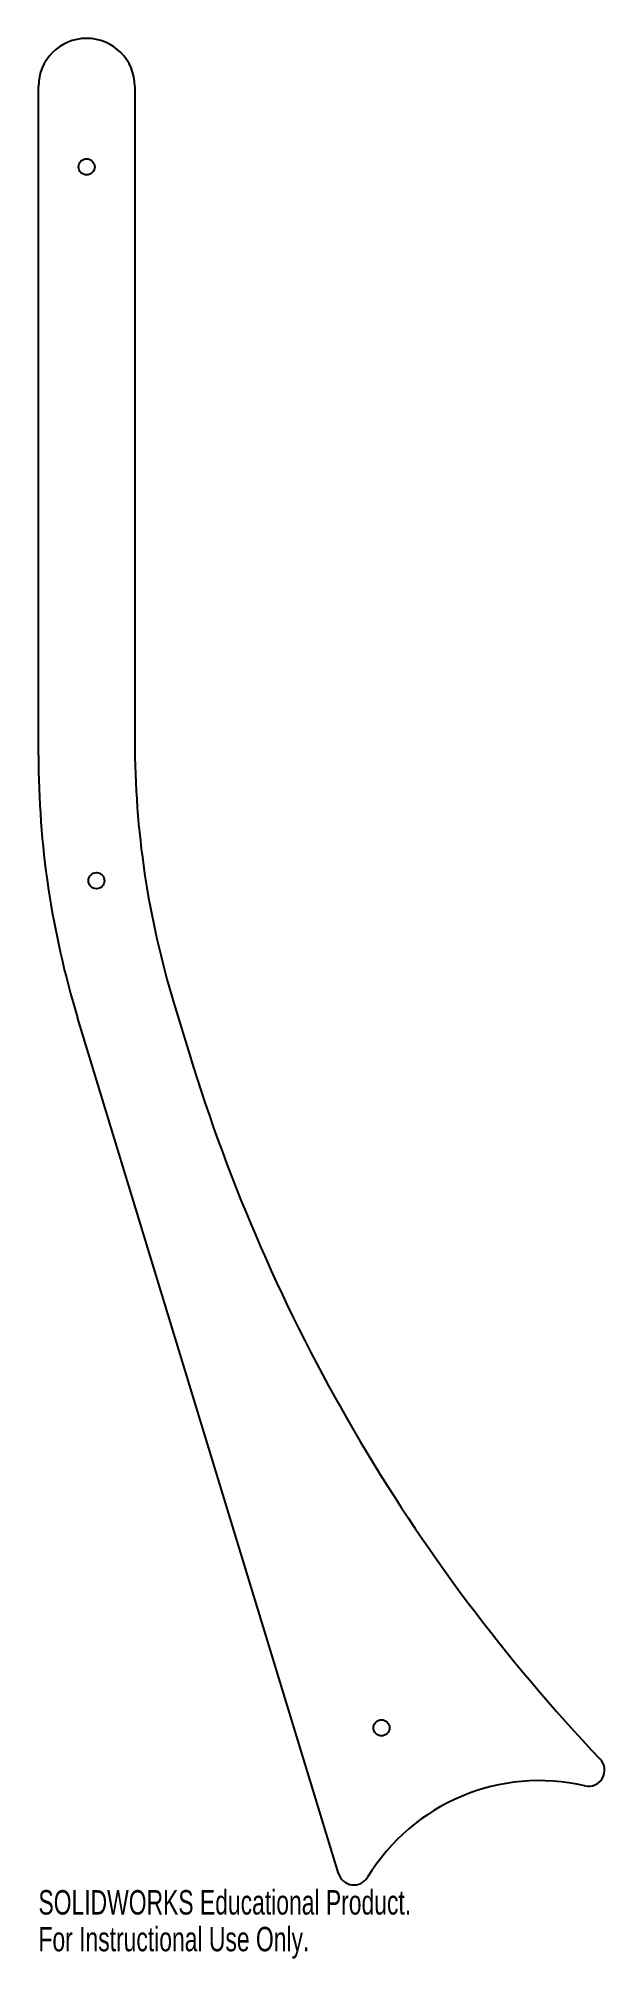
# Model space of a CAD drawing. Header units: inches. Extents: x -3.9 to 0.5, y 0.2 to 15.1.
import ezdxf

# ---------------------------------------------------------------- set-up
doc = ezdxf.new("R2010")
doc.units = ezdxf.units.IN
doc.header["$MEASUREMENT"] = 0
doc.styles.add('SLDTEXTSTYLE0', font='TXT', dxfattribs={"width": 0.7})

msp = doc.modelspace()

# ---------------------------------------------------------------- linework, layer by layer
at = {"color": 7, "linetype": 'Continuous', "lineweight": 25}
for p, q in [((-3.898, 9.544), (-3.898, 14.75)), ((-3.148, 14.75), (-3.148, 9.656)), ((-1.562, 0.839), (-3.594, 7.503)), ((-2.844, 7.615), (-2.723, 7.217))]:
    msp.add_line(p, q, dxfattribs=at)
for centre in [(-3.523, 14.125), (-3.447, 8.568), (-1.228, 1.973)]:
    msp.add_circle(centre, 0.0625, dxfattribs=at)
for centre, radius, start, end in [((-3.523, 14.75), 0.375, 0, 180), ((3.852, 9.656), 7, 180, 196.9544), ((3.102, 9.544), 7, 180, 196.9544), ((10.508, 11.251), 13.832, 196.9544, 223.499), ((0.384, 1.643), 0.125, 256.8554, 43.499), ((0, 0), 1.562, 76.8554, 148.7648), ((-1.443, 0.875), 0.125, 196.9544, 328.7648)]:
    msp.add_arc(centre, radius, start, end, dxfattribs=at)

# ---------------------------------------------------------------- texts
at = {"color": 7, "linetype": 'Continuous', "char_height": 0.1903, "attachment_point": 1, "style": 'SLDTEXTSTYLE0'}
for s, insert in [('SOLIDWORKS Educational Product.', (-3.898, 0.71)), ('For Instructional Use Only.', (-3.898, 0.424))]:
    msp.add_mtext(s, dxfattribs=dict(at, insert=insert))

doc.saveas('drawing.dxf')
